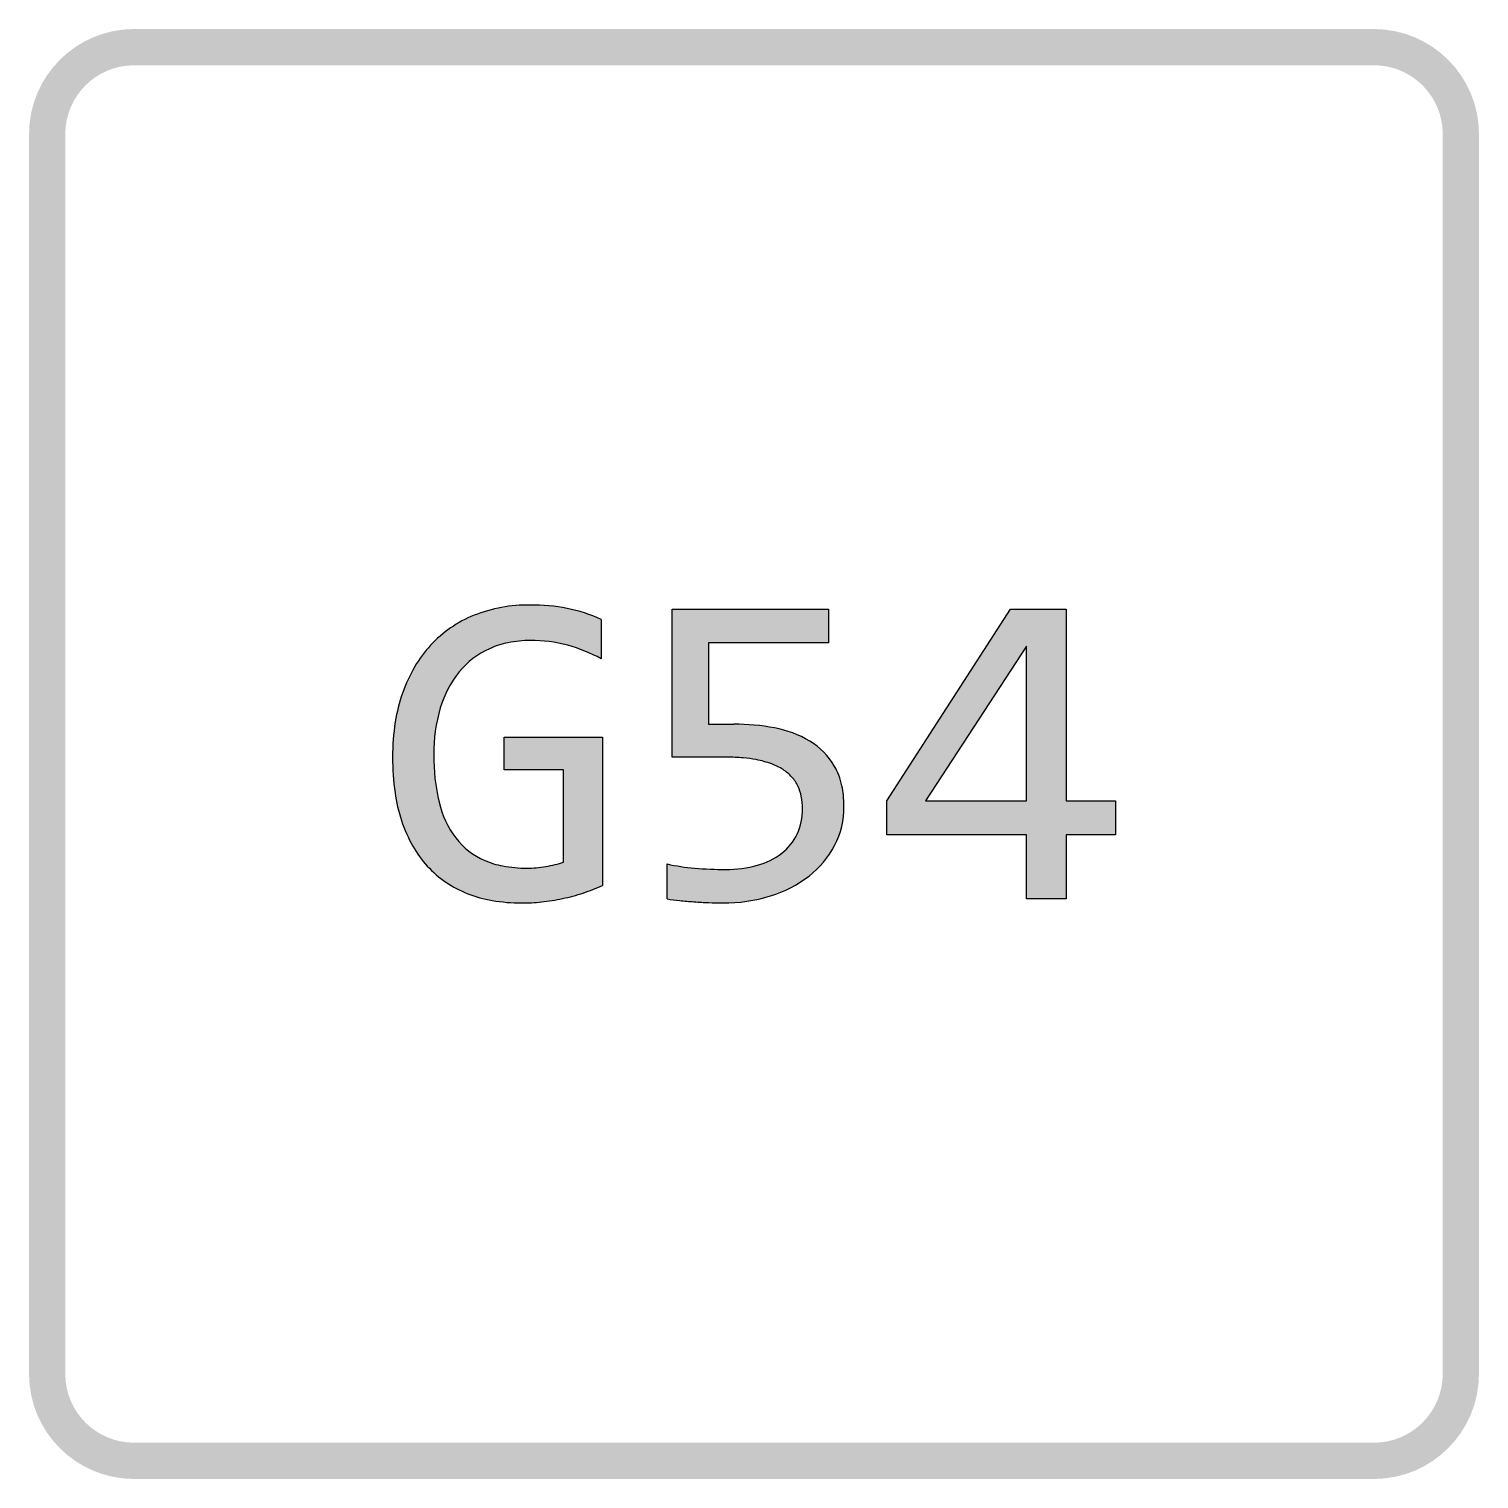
# Model space of a CAD drawing. Header units: millimetres. Extents: x -100 to 100, y -100 to 100.
import ezdxf

# ---------------------------------------------------------------- set-up
doc = ezdxf.new("R2010")
doc.units = ezdxf.units.MM
doc.layers.get('0').update_dxf_attribs({"color": 178, "lineweight": 25, "true_color": 0x000000})

msp = doc.modelspace()

# ---------------------------------------------------------------- hatches: boundary and pattern name
h = msp.add_hatch(color=256)
edge = h.paths.add_edge_path(flags=0)
edge.add_line((100, -85.50000000000003), (100, 85.49999999999997))
edge.add_arc((85.49999999999997, 85.49999999999997), 14.5, 0, 90)
edge.add_line((85.49999999999997, 99.99999999999997), (-85.50000000000003, 100))
edge.add_arc((-85.50000000000003, 85.49999999999997), 14.5, 90, 180)
edge.add_line((-100, 85.49999999999997), (-100, -85.50000000000003))
edge.add_arc((-85.50000000000003, -85.50000000000003), 14.5, 180, 270)
edge.add_line((-85.50000000000003, -100), (85.49999999999997, -100))
edge.add_arc((85.49999999999997, -85.50000000000003), 14.5, 270, 360)
edge = h.paths.add_edge_path(flags=0)
edge.add_arc((-85.50000000000003, 85.49999999999997), 9.5, 90.00000000000001, 180)
edge.add_line((-95.00000000000003, 85.49999999999997), (-95.00000000000003, -85.50000000000003))
edge.add_arc((-85.50000000000003, -85.50000000000003), 9.5, 180, 270)
edge.add_line((-85.50000000000003, -95.00000000000003), (85.49999999999997, -95.00000000000003))
edge.add_arc((85.49999999999997, -85.50000000000003), 9.5, 270, 360)
edge.add_line((94.99999999999997, -85.50000000000003), (94.99999999999997, 85.49999999999997))
edge.add_arc((85.49999999999997, 85.49999999999997), 9.5, 0, 90.00000000000001)
edge.add_line((85.49999999999997, 94.99999999999997), (-85.50000000000003, 94.99999999999997))
h = msp.add_hatch(color=256)
h.paths.add_polyline_path([(49.86258607498088, -6.472838561591434), (49.86258607498088, -11.15531752104055), (43.03779648048967, -11.15531752104055), (43.03779648048967, -20), (37.59020657995409, -20), (37.59020657995409, -11.15531752104055), (18.34001530221882, -11.15531752104055), (18.34001530221882, -6.472838561591434), (35.3866870696251, 20), (43.03779648048967, 20), (43.03779648048967, -6.472838561591434)], flags=0)
h.paths.add_polyline_path([(37.59020657995409, -6.472838561591434), (37.59020657995409, 14.85845447589901), (23.66518745218057, -6.472838561591434)], flags=0)
edge = h.paths.add_edge_path(flags=0)
edge.add_line((-21.09441469013007, 18.56159143075746), (-21.09441469013007, 13.14460596786535))
edge.add_arc((-31.81115094488653, -6.809122433495583), 22.64949697166119, 61.76067110275786, 74.30760279381708)
edge.add_arc((-30.65390311677609, -3.41307915407997), 19.06803130651919, 74.89528594092697, 90.5190058394567)
edge.add_arc((-30.82662586074983, -0.233015306851776), 15.88718516148069, 89.9999999999999, 101.3099324740201)
edge.add_arc((-31.66624968530431, 3.965103815920786), 11.60592689599983, 101.3099324740202, 114.5504523892075)
edge.add_arc((-31.74869505891632, 4.003193817123812), 11.53717651514018, 114.2566227492785, 140.6163854565872)
edge.add_arc((-29.3590283091047, 2.242280030604351), 14.50233326051334, 141.229677333598, 163.5442670202329)
edge.add_arc((-22.57064043225058, 0.1661496623531584), 21.60088328948907, 163.3635994008059, 180.6436648660336)
edge.add_arc((-17.24276850611967, -0.4016354246364271), 26.92935488932659, 179.3082379947872, 193.4306404174374)
edge.add_arc((-30.51988816851289, -3.638088447387831), 13.26377056294237, 193.1537855122565, 216.8020480144539)
edge.add_arc((-33.16397638565302, -5.403438349893045), 10.09052513487976, 217.769732855196, 246.7543689536247)
edge.add_arc((-32.61915438988834, -4.391416889560189), 11.23587451899691, 246.2384305274358, 259.5893198404474)
edge.add_arc((-31.31629686304513, 2.699850506543495), 18.44583367410279, 259.5893198404473, 270)
edge.add_arc((-31.36612974670797, -1.83228969516424), 13.91378271211905, 270.2052080356695, 275.380196695757)
edge.add_arc((-31.89483231318581, 4.452308084675909), 20.22036447053795, 275.2019734567505, 279.0480592410527)
edge.add_arc((-31.25657570347778, 0.573620675001477), 16.28957906330449, 278.9765128925067, 283.6433520555341)
edge.add_arc((-29.68969101973242, -5.684290537536087), 9.838765982280927, 283.372144076983, 290.1703035602781)
edge.add_line((-26.29716908951798, -14.91966335118592), (-26.29716908951798, -2.188217291507272))
edge.add_line((-26.29716908951798, -2.188217291507272), (-34.46855394032134, -2.188217291507272))
edge.add_line((-34.46855394032134, -2.188217291507272), (-34.46855394032134, 2.310635042081103))
edge.add_line((-34.46855394032134, 2.310635042081103), (-20.91078806426932, 2.310635042081103))
edge.add_line((-20.91078806426932, 2.310635042081103), (-20.91078806426932, -18.13312930374905))
edge.add_arc((-31.23153284380605, 4.236283393107694), 24.63551089802342, 288.14842520802915, 294.7675394987216, ccw=False)
edge.add_arc((-31.86476255561883, 6.050697885172919), 26.55692674739483, 281.86544878394153, 288.2273348804554, ccw=False)
edge.add_arc((-32.3664424809343, 8.283094133329076), 28.84479387795401, 276.1097352122273, 281.92890965053607, ccw=False)
edge.add_arc((-32.13174862627805, 5.785368992139173), 26.3362969820413, 270.109518752943, 276.1803961764531, ccw=False)
edge.add_arc((-32.08140780413159, 3.000798925852241), 23.55167880343449, 260.13419305691565, 269.99999999999994, ccw=False)
edge.add_arc((-33.13107067704169, -3.034762593380805), 17.42552217801161, 248.6595281117608, 260.1341930569157, ccw=False)
edge.add_arc((-34.19390245253447, -5.485529462914545), 14.75634536925042, 222.5024705928535, 249.0404377275425, ccw=False)
edge.add_arc((-34.13350033272943, -5.443949016561067), 14.82897286424877, 209.4437235998888, 222.46323826184, ccw=False)
edge.add_arc((-29.67410637849169, -2.926724205409901), 19.94977506595186, 198.2250751113543, 209.4437235998886, ccw=False)
edge.add_arc((-27.53548801986439, -2.222544989764292), 22.20134270908519, 188.0878799745379, 198.2250751113544, ccw=False)
edge.add_arc((-15.01814274773552, -0.4437643458300475), 34.84444332724536, 180, 188.0878799745382, ccw=False)
edge.add_arc((-18.3100347121732, -0.4437643458302134), 31.55255136280768, 171.1344872432034, 180, ccw=False)
edge.add_arc((-27.55417369036924, 0.9981290823114195), 22.19663547464787, 160.559965171824, 171.1344872432037, ccw=False)
edge.add_arc((-28.27486179432835, 1.252489589591008), 21.43237726510628, 149.6447060899721, 160.5599651718238, ccw=False)
edge.add_arc((-32.1615150898605, 3.528700894613371), 16.9282445245243, 137.3579059707168, 149.6447060899723, ccw=False)
edge.add_arc((-32.50808334553057, 3.840530062009448), 16.46207168713961, 111.77709058344561, 137.3391473680051, ccw=False)
edge.add_arc((-31.13456222347894, 0.1981783545501443), 20.35419695636978, 89.30546068878482, 111.5637145203348, ccw=False)
edge.add_arc((-30.7781434756902, -6.199181334096512), 26.75028611064108, 79.19117263000078, 90.23494566952871, ccw=False)
edge.add_arc((-29.60007761871566, 0.3040740879590764), 20.14157991264089, 65.02051476663968, 79.01364424655623, ccw=False)
edge = h.paths.add_edge_path(flags=0)
edge.add_arc((-3.059459454946854, -7.207345065034421), 15.46955891936919, 0, 5.684127314225577, ccw=False)
edge.add_arc((0.9375073947579349, -7.346031282783477), 11.47343029193624, -27.390039466198914, 0.6925852396242931, ccw=False)
edge.add_arc((-0.3194869506079563, -6.599878857434218), 12.93304806874308, 307.70268137288434, 332.2368000833362, ccw=False)
edge.add_arc((-2.677430223593477, -3.444998560069241), 16.87132739510122, 287.0879561524662, 307.48594969215685, ccw=False)
edge.add_arc((-4.149011951560512, 1.024193335619827), 21.57583676718485, 269.5179690095389, 287.33596903342226, ccw=False)
edge.add_arc((-4.257215787668503, 22.37627408560612), 42.92721656535613, 267.3481816046933, 269.90214883416786, ccw=False)
edge.add_arc((-3.295338408011182, 45.48374418487178), 66.05453302810844, 265.6734889663809, 267.4420804618245, ccw=False)
edge.add_arc((-0.5586018306006189, 81.80969990646673), 102.4834322839184, 264.5722906828307, 265.67991647275994, ccw=False)
edge.add_arc((-7.7246106935509, 7.274812660331925), 27.60503000365626, 261.12890280301383, 264.74589185615406, ccw=False)
edge.add_line((-11.98163733741394, -20), (-11.98163733741392, -15.16449885233359))
edge.add_arc((-6.19327517653983, 9.88525687659212), 25.70983077704491, 256.9887728694856, 265.518902605404)
edge.add_arc((-3.921927702404523, 34.04204147672822), 49.97165521733792, 265.0866088541379, 270.0227729746433)
edge.add_arc((-3.701487184391731, -0.4586840091812938), 15.47222596791679, 269.257209010789, 285.7756744217499)
edge.add_arc((-2.150826172679664, -5.866672061679662), 9.846381533823928, 285.6478075361005, 307.4822948180553)
edge.add_arc((-0.6574567884676998, -7.90794269181702), 7.318031953164946, 307.9293256480384, 334.588746962206)
edge.add_arc((-1.304644614317309, -7.699179327431058), 7.992685212909145, 335.2278393344882, 360.893098500651)
edge.add_arc((-2.355436831553835, -7.574598316755927), 9.042506456649473, 0, 11.08423771015249)
edge.add_arc((0.6447124575206962, -6.986849502967933), 5.985327295258435, 11.08423771015253, 24.71920571554162)
edge.add_arc((1.269086832615903, -6.699415769187079), 5.297968937783434, 24.71920571554154, 41.50958822032139)
edge.add_arc((0.9261827418381805, -7.002893996795248), 5.755879682475336, 41.50958822032135, 57.61362745401877)
edge.add_arc((-0.3860780739288638, -9.07177366129283), 8.20583713409959, 57.61362745401872, 69.83157218969238)
edge.add_arc((-2.206410285292165, -14.02771722040615), 13.48551382125038, 69.8315721896924, 79.35520753241059)
edge.add_arc((-2.921418777454996, -17.83188087997473), 17.35628871688139, 79.35520753241082, 85.24396029147255)
edge.add_arc((-3.687834736036754, -27.0436406241014), 26.59987627827124, 85.24396029147226, 89.99999999999994)
edge.add_line((-3.687834736036723, -0.4437643458301537), (-11.27773527161438, -0.4437643458301466))
edge.add_line((-11.27773527161438, -0.4437643458301466), (-11.27773527161438, 20))
edge.add_line((-11.27773527161438, 20), (10.26778882938026, 20))
edge.add_line((10.26778882938026, 20), (10.26778882938026, 15.34812547819434))
edge.add_line((10.26778882938026, 15.34812547819434), (-6.258607498087223, 15.34812547819434))
edge.add_line((-6.258607498087223, 15.34812547819434), (-6.258607498087223, 4.116296863045143))
edge.add_line((-6.258607498087223, 4.116296863045143), (-2.769701606732973, 4.116296863045143))
edge.add_arc((-2.712358983541972, -25.67103533203738), 29.78738738923967, 79.2750481982714, 90.11029810306587, ccw=False)
edge.add_arc((0.2847381620335003, -10.55806529446772), 14.38127825652753, 59.04614362563609, 79.80215599587382, ccw=False)
edge.add_arc((2.460906894730855, -6.782390402030346), 10.02430735001754, 30.37285992009339, 58.613081958076975, ccw=False)
edge.add_arc((4.302890276973775, -5.759682423740937), 7.91817495278625, 20.97913036854618, 30.727486615599787, ccw=False)
edge.add_arc((2.415926450265379, -6.483231490656189), 9.939104376477221, 12.280246152393886, 20.979130368546407, ccw=False)
edge.add_arc((0.899688490153725, -6.813277266081956), 11.49084783644731, 5.684127314225577, 12.280246152393772, ccw=False)

# ---------------------------------------------------------------- linework, layer by layer
for p, q in [((-21.09441469013007, 18.56159143075746), (-21.09441469013007, 13.14460596786535)), ((-11.27773527161438, -0.4437643458301466), (-11.27773527161438, 20)), ((-11.27773527161438, 20), (10.26778882938026, 20)), ((10.26778882938026, 20), (10.26778882938026, 15.34812547819434)), ((18.34001530221882, -6.472838561591434), (35.3866870696251, 20)), ((35.3866870696251, 20), (43.03779648048967, 20)), ((43.03779648048967, 20), (43.03779648048967, -6.472838561591434)), ((10.26778882938026, 15.34812547819434), (-6.258607498087223, 15.34812547819434)), ((-6.258607498087223, 15.34812547819434), (-6.258607498087223, 4.116296863045143)), ((37.59020657995409, 14.85845447589901), (23.66518745218057, -6.472838561591434)), ((37.59020657995409, -6.472838561591434), (37.59020657995409, 14.85845447589901)), ((-6.258607498087223, 4.116296863045143), (-2.769701606732973, 4.116296863045143)), ((-34.46855394032134, -2.188217291507272), (-34.46855394032134, 2.310635042081103)), ((-34.46855394032134, 2.310635042081103), (-20.91078806426932, 2.310635042081103)), ((-20.91078806426932, 2.310635042081103), (-20.91078806426932, -18.13312930374905)), ((-3.687834736036722, -0.4437643458301501), (-11.27773527161438, -0.4437643458301466)), ((-26.29716908951798, -2.188217291507272), (-34.46855394032134, -2.188217291507272)), ((-26.29716908951798, -14.91966335118592), (-26.29716908951798, -2.188217291507272)), ((18.34001530221882, -11.15531752104055), (18.34001530221882, -6.472838561591434)), ((23.66518745218057, -6.472838561591434), (37.59020657995409, -6.472838561591434)), ((43.03779648048967, -6.472838561591434), (49.86258607498088, -6.472838561591434)), ((49.86258607498088, -6.472838561591434), (49.86258607498088, -11.15531752104055)), ((37.59020657995409, -11.15531752104055), (18.34001530221882, -11.15531752104055)), ((37.59020657995409, -20), (37.59020657995409, -11.15531752104055)), ((49.86258607498088, -11.15531752104055), (43.03779648048967, -11.15531752104055)), ((43.03779648048967, -11.15531752104055), (43.03779648048967, -20)), ((-11.98163733741393, -20), (-11.98163733741392, -15.16449885233359)), ((43.03779648048967, -20), (37.59020657995409, -20))]:
    msp.add_line(p, q)
for centre, radius, start, end in [((-31.13456222347894, 0.1981783545501443), 20.35419695636978, 89.3054606887848, 111.5637145203348), ((-30.7781434756902, -6.199181334096512), 26.75028611064108, 79.19117263000082, 90.2349456695287), ((-29.60007761871566, 0.3040740879590764), 20.14157991264089, 65.0205147666397, 79.0136442465562), ((-32.50808334553057, 3.840530062009448), 16.46207168713961, 111.7770905834456, 137.3391473680051), ((-32.1615150898605, 3.528700894613371), 16.9282445245243, 137.3579059707168, 149.6447060899723), ((-31.74869505891632, 4.003193817123812), 11.53717651514018, 114.2566227492785, 140.6163854565872), ((-31.66624968530431, 3.965103815920786), 11.60592689599983, 101.3099324740202, 114.5504523892075), ((-30.82662586074983, -0.233015306851776), 15.88718516148069, 89.9999999999999, 101.3099324740201), ((-30.65390311677609, -3.41307915407997), 19.06803130651919, 74.89528594092697, 90.5190058394567), ((-31.81115094488653, -6.809122433495583), 22.64949697166119, 61.76067110275786, 74.30760279381708), ((-28.27486179432835, 1.252489589591008), 21.43237726510628, 149.6447060899722, 160.5599651718237), ((-29.3590283091047, 2.242280030604351), 14.50233326051334, 141.229677333598, 163.5442670202329), ((-27.55417369036924, 0.9981290823114195), 22.19663547464787, 160.559965171824, 171.1344872432037), ((-22.57064043225058, 0.1661496623531584), 21.60088328948907, 163.3635994008059, 180.6436648660336), ((-18.3100347121732, -0.4437643458302134), 31.55255136280768, 171.1344872432034, 180), ((-2.712358983541972, -25.67103533203738), 29.78738738923967, 79.27504819827145, 90.11029810306596), ((0.2847381620335003, -10.55806529446772), 14.38127825652753, 59.04614362563611, 79.80215599587376), ((2.460906894730855, -6.782390402030346), 10.02430735001754, 30.37285992009343, 58.61308195807696), ((-15.01814274773552, -0.4437643458300475), 34.84444332724536, 180, 188.0878799745382), ((-17.24276850611967, -0.4016354246364271), 26.92935488932659, 179.3082379947872, 193.4306404174374), ((-3.687834736036754, -27.0436406241014), 26.59987627827124, 85.24396029147226, 89.99999999999994), ((-2.921418777454996, -17.83188087997473), 17.35628871688139, 79.35520753241082, 85.24396029147255), ((-2.206410285292165, -14.02771722040615), 13.48551382125038, 69.8315721896924, 79.35520753241059), ((-0.3860780739288638, -9.07177366129283), 8.20583713409959, 57.61362745401872, 69.83157218969238), ((4.302890276973775, -5.759682423740937), 7.91817495278625, 20.97913036854624, 30.72748661559984), ((0.9261827418381805, -7.002893996795248), 5.755879682475336, 41.50958822032135, 57.61362745401877), ((1.269086832615903, -6.699415769187079), 5.297968937783434, 24.71920571554154, 41.50958822032139), ((2.415926450265379, -6.483231490656189), 9.939104376477221, 12.28024615239386, 20.97913036854636), ((-27.53548801986439, -2.222544989764292), 22.20134270908519, 188.0878799745379, 198.2250751113544), ((0.6447124575206962, -6.986849502967933), 5.985327295258435, 11.08423771015253, 24.71920571554162), ((-2.355436831553835, -7.574598316755927), 9.042506456649473, 0, 11.08423771015249), ((0.899688490153725, -6.813277266081956), 11.49084783644731, 5.684127314225641, 12.28024615239384), ((-3.059459454946854, -7.207345065034421), 15.46955891936919, 0, 5.684127314225641), ((-30.51988816851289, -3.638088447387831), 13.26377056294237, 193.1537855122565, 216.8020480144539), ((-1.304644614317309, -7.699179327431058), 7.992685212909145, 335.2278393344882, 0.8930985006510286), ((0.9375073947579349, -7.346031282783477), 11.47343029193624, 332.6099605338011, 0.6925852396243408), ((-29.67410637849169, -2.926724205409901), 19.94977506595186, 198.2250751113543, 209.4437235998886), ((-33.16397638565302, -5.403438349893045), 10.09052513487976, 217.769732855196, 246.7543689536247), ((-0.6574567884676998, -7.90794269181702), 7.318031953164946, 307.9293256480384, 334.588746962206), ((-34.13350033272943, -5.443949016561067), 14.82897286424877, 209.4437235998888, 222.46323826184), ((-2.150826172679664, -5.866672061679662), 9.846381533823928, 285.6478075361005, 307.4822948180553), ((-0.3194869506079563, -6.599878857434218), 12.93304806874308, 307.7026813728843, 332.2368000833362), ((-34.19390245253447, -5.485529462914545), 14.75634536925042, 222.5024705928535, 249.0404377275425), ((-32.61915438988834, -4.391416889560189), 11.23587451899691, 246.2384305274358, 259.5893198404474), ((-31.31629686304513, 2.699850506543495), 18.44583367410279, 259.5893198404473, 270), ((-31.36612974670797, -1.83228969516424), 13.91378271211905, 270.2052080356695, 275.380196695757), ((-31.89483231318581, 4.452308084675909), 20.22036447053795, 275.2019734567505, 279.0480592410527), ((-31.25657570347778, 0.573620675001477), 16.28957906330449, 278.9765128925067, 283.6433520555341), ((-29.68969101973242, -5.684290537536087), 9.838765982280927, 283.372144076983, 290.1703035602781), ((-6.19327517653983, 9.88525687659212), 25.70983077704491, 256.9887728694856, 265.518902605404), ((-3.921927702404523, 34.04204147672822), 49.97165521733792, 265.0866088541379, 270.0227729746433), ((-3.701487184391731, -0.4586840091812938), 15.47222596791679, 269.257209010789, 285.7756744217499), ((-2.677430223593477, -3.444998560069241), 16.87132739510122, 287.0879561524662, 307.4859496921569), ((-33.13107067704169, -3.034762593380805), 17.42552217801161, 248.6595281117608, 260.1341930569157), ((-32.3664424809343, 8.283094133329076), 28.84479387795401, 276.1097352122273, 281.9289096505361), ((-31.86476255561883, 6.050697885172919), 26.55692674739483, 281.8654487839415, 288.2273348804554), ((-31.23153284380605, 4.236283393107694), 24.63551089802342, 288.1484252080292, 294.7675394987215), ((-7.7246106935509, 7.274812660331925), 27.60503000365626, 261.1289028030138, 264.7458918561541), ((-4.149011951560512, 1.024193335619827), 21.57583676718485, 269.5179690095389, 287.3359690334223), ((-32.08140780413159, 3.000798925852241), 23.55167880343449, 260.1341930569156, 269.9999999999999), ((-32.13174862627805, 5.785368992139173), 26.3362969820413, 270.109518752943, 276.1803961764531), ((-0.5586018306006189, 81.80969990646673), 102.4834322839184, 264.5722906828307, 265.6799164727599), ((-3.295338408011182, 45.48374418487178), 66.05453302810844, 265.6734889663808, 267.4420804618244), ((-4.257215787668503, 22.37627408560612), 42.92721656535613, 267.3481816046933, 269.9021488341679)]:
    msp.add_arc(centre, radius, start, end)

doc.saveas('drawing.dxf')
